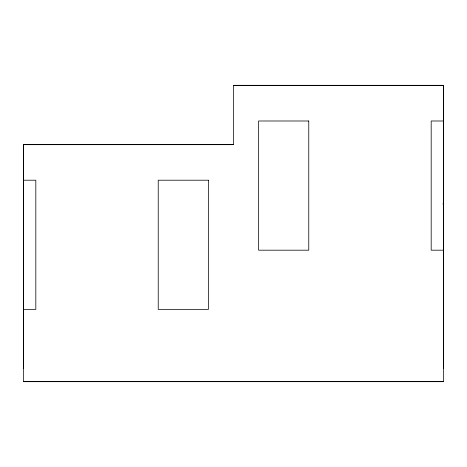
<?xml version="1.0" encoding="UTF-8"?>
<svg xmlns="http://www.w3.org/2000/svg" width="467" height="467" viewBox="0 0 467 467"><rect width="100%" height="100%" fill="white"/><g stroke="black" fill="none" stroke-linecap="round" stroke-linejoin="round"><path stroke-width="0.7" d="M233.5 85.467L443.44 85.467L443.44 381.533L23.56 381.533L23.56 144.677L233.5 144.677L233.5 85.315L443.65 85.315L443.65 203.863L442.85 203.892M233.5 144.589L23.35 144.589L23.35 203.863L23.648 203.863M443.533 250.189L431.181 250.189L431.181 120.994L443.533 120.994L443.533 368.615M23.467 309.399L35.819 309.399L35.819 180.209L23.467 180.209L23.467 368.615M23.35 381.685L443.65 381.685M308.769 120.994L258.59 120.994L258.59 250.189L308.769 250.189L308.769 120.994M208.41 180.209L158.231 180.209L158.231 309.399L208.41 309.399L208.41 180.209"/></g></svg>
